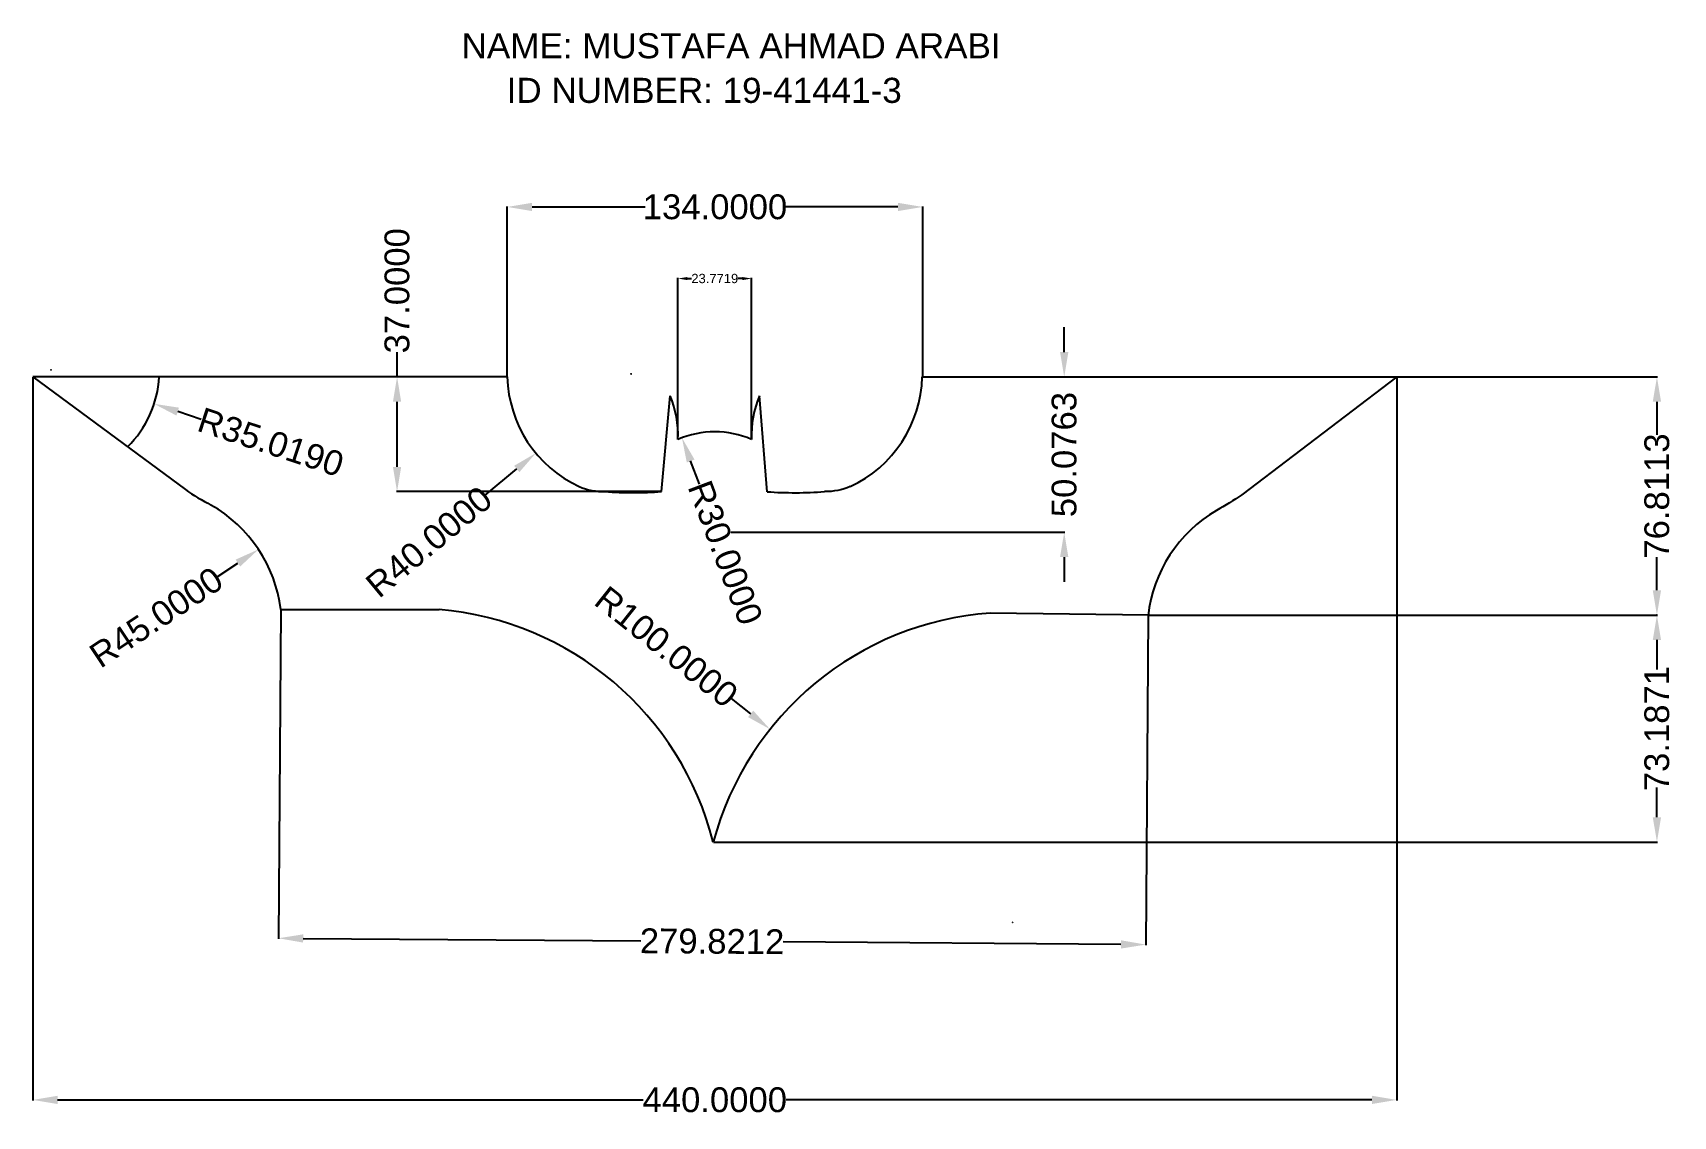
# Model space of a CAD drawing. Header units: millimetres. Extents: x 145 to 674, y 168 to 518.
import ezdxf

# ---------------------------------------------------------------- set-up
doc = ezdxf.new("R2010")
doc.units = ezdxf.units.MM
doc.header["$MEASUREMENT"] = 0
doc.styles.get("Standard").update_dxf_attribs({"font": 'arial.ttf'})
doc.dimstyles.get("Standard").update_dxf_attribs({"dimtxt": 3, "dimasz": 3, "dimexe": 0.18, "dimexo": 0.0625, "dimgap": 0.09, "dimtad": 0, "dimtih": 1, "dimtoh": 1, "dimdec": 4, "dimzin": 0, "dimdsep": 46, "dimtxsty": 'Standard', "dimcen": 0.09, "dimadec": 0, "dimazin": 0, "dimtfac": 1, "dimtdec": 4, "dimtofl": 0, "dimtmove": 0, "dimatfit": 3, "dimfxl": 1, "dimtolj": 1, "dimtzin": 0, "dimarcsym": 0})
doc.dimstyles.new('xm', dxfattribs={"dimtxt": 8, "dimasz": 8, "dimexe": 0.18, "dimexo": 0.0625, "dimgap": 0.09, "dimtad": 0, "dimdec": 4, "dimzin": 0, "dimdsep": 46, "dimtxsty": 'Standard', "dimcen": 0.09, "dimadec": 0, "dimazin": 0, "dimtfac": 1, "dimtdec": 4, "dimtofl": 0, "dimtmove": 0, "dimatfit": 3, "dimfxl": 1, "dimtolj": 1, "dimtzin": 0, "dimarcsym": 0})

# ---------------------------------------------------------------- blocks, each defined once
blk = doc.blocks.new('*D5')
at = {"color": 0, "lineweight": -2, "transparency": 16777216}
for p, q in [((225.04, 331.77), (224.26, 225.61)), ((504.85, 329.73), (504.07, 223.57)), ((232.26, 225.73), (341.23, 224.93)), ((496.08, 223.8), (387.11, 224.6))]:
    blk.add_line(p, q, dxfattribs=at)
at = {"color": 0, "transparency": 16777216}
for points in [[(232.27, 227.06), (232.25, 224.4), (224.26, 225.79)], [(496.09, 225.14), (496.07, 222.47), (504.08, 223.75)]]:
    blk.add_solid(points, dxfattribs=at)
at = {"layer": 'Defpoints', "color": 0, "transparency": 16777216}
for p in [(225.04, 331.83), (504.85, 329.79), (504.08, 223.75)]:
    blk.add_point(p, dxfattribs=at)
at = {"color": 0, "transparency": 16777216, "insert": (364.17, 224.77), "char_height": 8, "attachment_point": 5, "rotation": 359.582}
blk.add_mtext('\\A1;279.8212', dxfattribs=at)
blk = doc.blocks.new('*D6')
at = {"color": 0, "lineweight": -2, "transparency": 16777216}
for p, q in [((145.04, 406.77), (145.04, 173.48)), ((585.04, 406.77), (585.04, 173.48)), ((153.04, 173.66), (341.98, 173.66)), ((577.04, 173.66), (388.09, 173.66))]:
    blk.add_line(p, q, dxfattribs=at)
at = {"color": 0, "transparency": 16777216}
for points in [[(153.04, 174.99), (153.04, 172.33), (145.04, 173.66)], [(577.04, 174.99), (577.04, 172.33), (585.04, 173.66)]]:
    blk.add_solid(points, dxfattribs=at)
at = {"layer": 'Defpoints', "color": 0, "transparency": 16777216}
for p in [(145.04, 406.83), (585.04, 406.83), (585.04, 173.66)]:
    blk.add_point(p, dxfattribs=at)
at = {"color": 0, "transparency": 16777216, "insert": (365.04, 173.66), "char_height": 8, "attachment_point": 5}
blk.add_mtext('\\A1;440.0000', dxfattribs=at)
blk = doc.blocks.new('*D7')
at = {"color": 0, "lineweight": -2, "transparency": 16777216}
for p, q in [((505.09, 330.02), (669.16, 330.02)), ((668.98, 322.02), (668.98, 312.42)), ((668.98, 264.83), (668.98, 274.43)), ((364.61, 256.83), (669.16, 256.83))]:
    blk.add_line(p, q, dxfattribs=at)
at = {"color": 0, "transparency": 16777216}
for points in [[(667.64, 322.02), (670.31, 322.02), (668.98, 330.02)], [(667.64, 264.83), (670.31, 264.83), (668.98, 256.83)]]:
    blk.add_solid(points, dxfattribs=at)
at = {"layer": 'Defpoints', "color": 0, "transparency": 16777216}
for p in [(505.02, 330.02), (668.98, 330.02), (364.55, 256.83)]:
    blk.add_point(p, dxfattribs=at)
at = {"color": 0, "transparency": 16777216, "insert": (668.98, 293.42), "char_height": 8, "attachment_point": 5, "rotation": 90}
blk.add_mtext('\\A1;73.1871', dxfattribs=at)
blk = doc.blocks.new('*D9')
at = {"color": 0, "lineweight": -2, "transparency": 16777216}
for p, q in [((585.1, 406.83), (669.16, 406.83)), ((668.98, 398.83), (668.98, 388.19)), ((668.98, 338.02), (668.98, 348.65)), ((669.09, 330.02), (668.8, 330.02))]:
    blk.add_line(p, q, dxfattribs=at)
at = {"color": 0, "transparency": 16777216}
for points in [[(667.64, 398.83), (670.31, 398.83), (668.98, 406.83)], [(667.64, 338.02), (670.31, 338.02), (668.98, 330.02)]]:
    blk.add_solid(points, dxfattribs=at)
at = {"layer": 'Defpoints', "color": 0, "transparency": 16777216}
for p in [(585.04, 406.83), (668.98, 406.83), (669.16, 330.02)]:
    blk.add_point(p, dxfattribs=at)
at = {"color": 0, "transparency": 16777216, "insert": (668.98, 368.42), "char_height": 8, "attachment_point": 5, "rotation": 90}
blk.add_mtext('\\A1;76.8113', dxfattribs=at)
blk = doc.blocks.new('*D10')
at = {"color": 0, "lineweight": -2, "transparency": 16777216}
for p, q in [((298.11, 406.89), (298.11, 461.83)), ((306.11, 461.65), (342.59, 461.65)), ((424.11, 461.65), (387.64, 461.65)), ((432.11, 406.89), (432.11, 461.83))]:
    blk.add_line(p, q, dxfattribs=at)
at = {"color": 0, "transparency": 16777216}
for points in [[(306.11, 462.98), (306.11, 460.32), (298.11, 461.65)], [(424.11, 462.98), (424.11, 460.32), (432.11, 461.65)]]:
    blk.add_solid(points, dxfattribs=at)
at = {"layer": 'Defpoints', "color": 0, "transparency": 16777216}
for p in [(432.11, 461.65), (298.11, 406.83), (432.11, 406.83)]:
    blk.add_point(p, dxfattribs=at)
at = {"color": 0, "transparency": 16777216, "insert": (365.11, 461.65), "char_height": 8, "attachment_point": 5}
blk.add_mtext('\\A1;134.0000', dxfattribs=at)
blk = doc.blocks.new('*D11')
at = {"color": 0, "lineweight": -2, "transparency": 16777216}
for p, q in [((353.15, 386.75), (353.15, 438.74)), ((356.15, 438.56), (357.52, 438.56)), ((373.92, 438.56), (372.55, 438.56)), ((376.92, 386.74), (376.92, 438.74))]:
    blk.add_line(p, q, dxfattribs=at)
at = {"color": 0, "transparency": 16777216}
for points in [[(356.15, 439.06), (356.15, 438.06), (353.15, 438.56)], [(373.92, 439.06), (373.92, 438.06), (376.92, 438.56)]]:
    blk.add_solid(points, dxfattribs=at)
at = {"layer": 'Defpoints', "color": 0, "transparency": 16777216}
for p in [(376.92, 438.56), (353.15, 386.69), (376.92, 386.68)]:
    blk.add_point(p, dxfattribs=at)
at = {"color": 0, "transparency": 16777216, "insert": (365.04, 438.56), "char_height": 3, "attachment_point": 5}
blk.add_mtext('\\A1;23.7719', dxfattribs=at)
blk = doc.blocks.new('*D13')
at = {"color": 0, "lineweight": -2, "transparency": 16777216}
for p, q in [((477.77, 414.83), (477.77, 422.83)), ((432.18, 406.83), (477.95, 406.83)), ((370.24, 356.75), (477.95, 356.75)), ((477.77, 348.75), (477.77, 340.75))]:
    blk.add_line(p, q, dxfattribs=at)
at = {"color": 0, "transparency": 16777216}
for points in [[(476.43, 414.83), (479.1, 414.83), (477.77, 406.83)], [(476.43, 348.75), (479.1, 348.75), (477.77, 356.75)]]:
    blk.add_solid(points, dxfattribs=at)
at = {"layer": 'Defpoints', "color": 0, "transparency": 16777216}
for p in [(432.11, 406.83), (477.77, 406.83), (370.18, 356.75)]:
    blk.add_point(p, dxfattribs=at)
at = {"color": 0, "transparency": 16777216, "insert": (477.77, 381.79), "char_height": 8, "attachment_point": 5, "rotation": 90}
blk.add_mtext('\\A1;50.0763', dxfattribs=at)
blk = doc.blocks.new('*D14')
at = {"color": 0, "lineweight": -2, "transparency": 16777216}
blk.add_line((204.53, 342.37), (211.2, 346.8), dxfattribs=at)
at = {"color": 0, "transparency": 16777216}
blk.add_solid([(210.46, 347.91), (211.94, 345.69), (217.86, 351.22)], dxfattribs=at)
at = {"layer": 'Defpoints', "color": 0, "transparency": 16777216}
for p in [(217.86, 351.22), (180.37, 326.33)]:
    blk.add_point(p, dxfattribs=at)
at = {"color": 0, "transparency": 16777216, "insert": (184.86, 329.31), "char_height": 8, "attachment_point": 5, "rotation": 33.5786}
blk.add_mtext('\\A1;R45.0000', dxfattribs=at)
blk = doc.blocks.new('*D15')
at = {"color": 0, "lineweight": -2, "transparency": 16777216}
for p, q in [((338.01, 407.81), (338.19, 407.81)), ((338.1, 407.72), (338.1, 407.9)), ((291.02, 368.74), (301.16, 377.16))]:
    blk.add_line(p, q, dxfattribs=at)
at = {"color": 0, "transparency": 16777216}
blk.add_solid([(300.31, 378.18), (302.01, 376.13), (307.32, 382.26)], dxfattribs=at)
at = {"layer": 'Defpoints', "color": 0, "transparency": 16777216}
for p in [(338.1, 407.81), (307.32, 382.26)]:
    blk.add_point(p, dxfattribs=at)
at = {"color": 0, "transparency": 16777216, "insert": (272.85, 353.66), "char_height": 8, "attachment_point": 5, "rotation": 39.6819}
blk.add_mtext('\\A1;R40.0000', dxfattribs=at)
blk = doc.blocks.new('*D16')
at = {"color": 0, "lineweight": -2, "transparency": 16777216}
for p, q in [((370.35, 303.15), (376.61, 298.17)), ((461.05, 230.94), (461.23, 230.94)), ((461.14, 230.85), (461.14, 231.03))]:
    blk.add_line(p, q, dxfattribs=at)
at = {"color": 0, "transparency": 16777216}
blk.add_solid([(377.44, 299.21), (375.78, 297.12), (382.88, 293.19)], dxfattribs=at)
at = {"layer": 'Defpoints', "color": 0, "transparency": 16777216}
for p in [(382.88, 293.19), (461.14, 230.94)]:
    blk.add_point(p, dxfattribs=at)
at = {"color": 0, "transparency": 16777216, "insert": (349.44, 319.78), "char_height": 8, "attachment_point": 5, "rotation": 321.5049}
blk.add_mtext('\\A1;R100.0000', dxfattribs=at)
blk = doc.blocks.new('*D17')
at = {"color": 0, "lineweight": -2, "transparency": 16777216}
blk.add_line((360.08, 372.24), (357.26, 379.72), dxfattribs=at)
at = {"color": 0, "transparency": 16777216}
blk.add_solid([(358.51, 380.19), (356.01, 379.25), (354.44, 387.21)], dxfattribs=at)
at = {"layer": 'Defpoints', "color": 0, "transparency": 16777216}
for p in [(354.44, 387.21), (365.02, 359.14)]:
    blk.add_point(p, dxfattribs=at)
at = {"color": 0, "transparency": 16777216, "insert": (368.42, 350.14), "char_height": 8, "attachment_point": 5, "rotation": 290.6648}
blk.add_mtext('\\A1;R30.0000', dxfattribs=at)
blk = doc.blocks.new('*D18')
at = {"color": 0, "lineweight": -2, "transparency": 16777216}
for p, q in [((150.82, 409.09), (151, 409.09)), ((150.91, 409), (150.91, 409.18)), ((199.37, 393.15), (191.77, 395.65))]:
    blk.add_line(p, q, dxfattribs=at)
at = {"color": 0, "transparency": 16777216}
blk.add_solid([(192.19, 396.92), (191.36, 394.38), (184.17, 398.15)], dxfattribs=at)
at = {"layer": 'Defpoints', "color": 0, "transparency": 16777216}
for p in [(150.91, 409.09), (184.17, 398.15)]:
    blk.add_point(p, dxfattribs=at)
at = {"color": 0, "transparency": 16777216, "insert": (221.81, 385.78), "char_height": 8, "attachment_point": 5, "rotation": 341.799}
blk.add_mtext('\\A1;R35.0190', dxfattribs=at)
blk = doc.blocks.new('*D19')
at = {"color": 0, "lineweight": -2, "transparency": 16777216}
for p, q in [((262.55, 406.83), (262.55, 414.83)), ((298.05, 406.83), (262.37, 406.83)), ((262.55, 377.83), (262.55, 398.83)), ((347.78, 369.83), (262.37, 369.83))]:
    blk.add_line(p, q, dxfattribs=at)
at = {"color": 0, "transparency": 16777216}
for points in [[(261.21, 398.83), (263.88, 398.83), (262.55, 406.83)], [(261.21, 377.83), (263.88, 377.83), (262.55, 369.83)]]:
    blk.add_solid(points, dxfattribs=at)
at = {"layer": 'Defpoints', "color": 0, "transparency": 16777216}
for p in [(262.55, 406.83), (298.11, 406.83), (347.85, 369.83)]:
    blk.add_point(p, dxfattribs=at)
at = {"color": 0, "transparency": 16777216, "insert": (262.55, 434.62), "char_height": 8, "attachment_point": 5, "rotation": 90}
blk.add_mtext('\\A1;37.0000', dxfattribs=at)

msp = doc.modelspace()

# ---------------------------------------------------------------- linework, layer by layer
for p, q in [((298.11476, 406.82903), (145.03581, 406.82903)), ((145.03581, 406.82903), (194.26031, 370.47375)), ((432.11476, 406.82903), (585.03581, 406.82903)), ((585.03581, 406.82903), (535.08396, 368.85707)), ((225.03581, 331.82903), (276.15918, 331.82903)), ((505.02409, 330.01772), (453.905, 330.67915))]:
    msp.add_line(p, q)
for points in [[(347.84727, 369.82903), (350.60133, 400.75439)], [(381.91581, 369.8031), (379.47029, 400.75439)]]:
    msp.add_lwpolyline(points)
for centre, radius, start, end in [((150.90544, 409.08859), 35.01904, 314.8961906, 356.3004959), ((338.10285, 407.8052), 40, 181.3984066, 245.218301), ((391.96878, 407.8052), 40, 294.781699, 358.6015934), ((321.20987, 388.16475), 31.97432, 357.3550194, 23.1875387), ((408.86176, 388.16475), 31.97432, 156.8124613, 182.6637276), ((365.02394, 359.13905), 30, 66.6341127, 113.3155103), ((180.37266, 326.33329), 45, 7.0149043, 60.5277696), ((338.73439, 500.14918), 130.63838, 266, 274), ((390.99757, 502.34241), 132.85009, 266.0801505, 274.0801505), ((549.58493, 324.91427), 45, 120.2701029, 173.7829682), ((267.63316, 232.19316), 100, 14.2630716, 85.1090099), ((461.14123, 230.94131), 100, 94.1496822, 164.9956205)]:
    msp.add_arc(centre, radius, start, end)
for points in [[(194.26031, 370.47375), (196.84248, 368.56666), (199.71807, 367.08939), (202.51274, 365.51003)], [(321.33636, 371.48875), (323.89357, 370.30814), (326.80493, 369.82903), (329.62152, 369.82903)], [(408.73526, 371.48875), (406.17805, 370.30814), (403.26669, 369.82903), (400.4501, 369.82903)], [(535.08396, 368.85707), (532.52861, 366.91421), (529.67387, 365.39704), (526.90146, 363.77891)]]:
    msp.add_open_spline(points, degree=3)

# ---------------------------------------------------------------- texts
at = {"attachment_point": 1}
for s, width, gutter_width, insert, char_height in [('NAME: MUSTAFA AHMAD ARABI', 854.5931503, 40.44045, (283.36731, 517.69534), 8.0880903), ('ID NUMBER: 19-41441-3', 877.1741075, 18.81975, (297.89746, 503.30517), 8.0881)]:
    msp.add_mtext_dynamic_manual_height_columns(s, width=width, gutter_width=gutter_width, heights=[0], dxfattribs=dict(at, insert=insert, char_height=char_height))

# ---------------------------------------------------------------- dimensions: what is measured, and where the dimension line sits
for base, p1, p2, dimstyle, picture, middle in [((432.11476, 461.65151), (298.11476, 406.82903), (432.11476, 406.82903), 'xm', '*D10', (365.11476, 461.65151)), ((376.92199, 438.55776), (353.15012, 386.68923), (376.92199, 386.67878), 'Standard', '*D11', (365.03605, 438.55776)), ((585.03581, 173.65888), (145.03581, 406.82903), (585.03581, 406.82903), 'xm', '*D6', (365.03581, 173.65888))]:
    dim = msp.add_linear_dim(base=base, p1=p1, p2=p2, dimstyle=dimstyle)
    dim.commit()
    dim.dimension.update_dxf_attribs({"geometry": picture, "text_midpoint": middle})
for base, p1, p2, picture, middle in [((262.54815, 406.82903), (347.84727, 369.82903), (298.11476, 406.82903), '*D19', (262.54815, 434.61616)), ((477.766, 406.82903), (370.18024, 356.75273), (432.11476, 406.82903), '*D13', (477.766, 381.79088)), ((668.97531, 406.82903), (669.15531, 330.01772), (585.03581, 406.82903), '*D9', (668.97531, 368.42338)), ((668.97531, 330.01772), (364.55063, 256.8306), (505.02409, 330.01772), '*D7', (668.97531, 293.42416))]:
    dim = msp.add_linear_dim(base=base, p1=p1, p2=p2, angle=90, dimstyle='xm')
    dim.commit()
    dim.dimension.update_dxf_attribs({"geometry": picture, "text_midpoint": middle})
for center, mpoint, picture, middle in [((150.90544, 409.08859), (184.17236, 398.15036), '*D18', (221.80812, 385.77565)), ((461.14123, 230.94131), (382.87512, 293.18612), '*D16', (349.43534, 319.78067))]:
    dim = msp.add_radius_dim(center=center, mpoint=mpoint, dimstyle='xm')
    dim.commit()
    dim.dimension.update_dxf_attribs({"geometry": picture, "text_midpoint": middle})
for center, mpoint, picture, middle in [((338.10285, 407.8052), (307.31881, 382.2642), '*D15', (272.84649, 353.6631)), ((365.02394, 359.13905), (354.43694, 387.20888), '*D17', (368.41812, 350.13989)), ((180.37266, 326.33329), (217.86341, 351.22193), '*D14', (184.85658, 329.30999))]:
    dim = msp.add_radius_dim(center=center, mpoint=mpoint, dimstyle='xm')
    dim.commit()
    dim.dimension.update_dxf_attribs({"geometry": picture, "text_midpoint": middle, "dimtype": 164})
dim = msp.add_aligned_dim(p1=(225.03581, 331.82903), p2=(504.84958, 329.78754), distance=-106.04411, dimstyle='xm')
dim.commit()
dim.dimension.update_dxf_attribs({"geometry": '*D5', "text_midpoint": (364.16903, 224.76699)})

doc.saveas('drawing.dxf')
